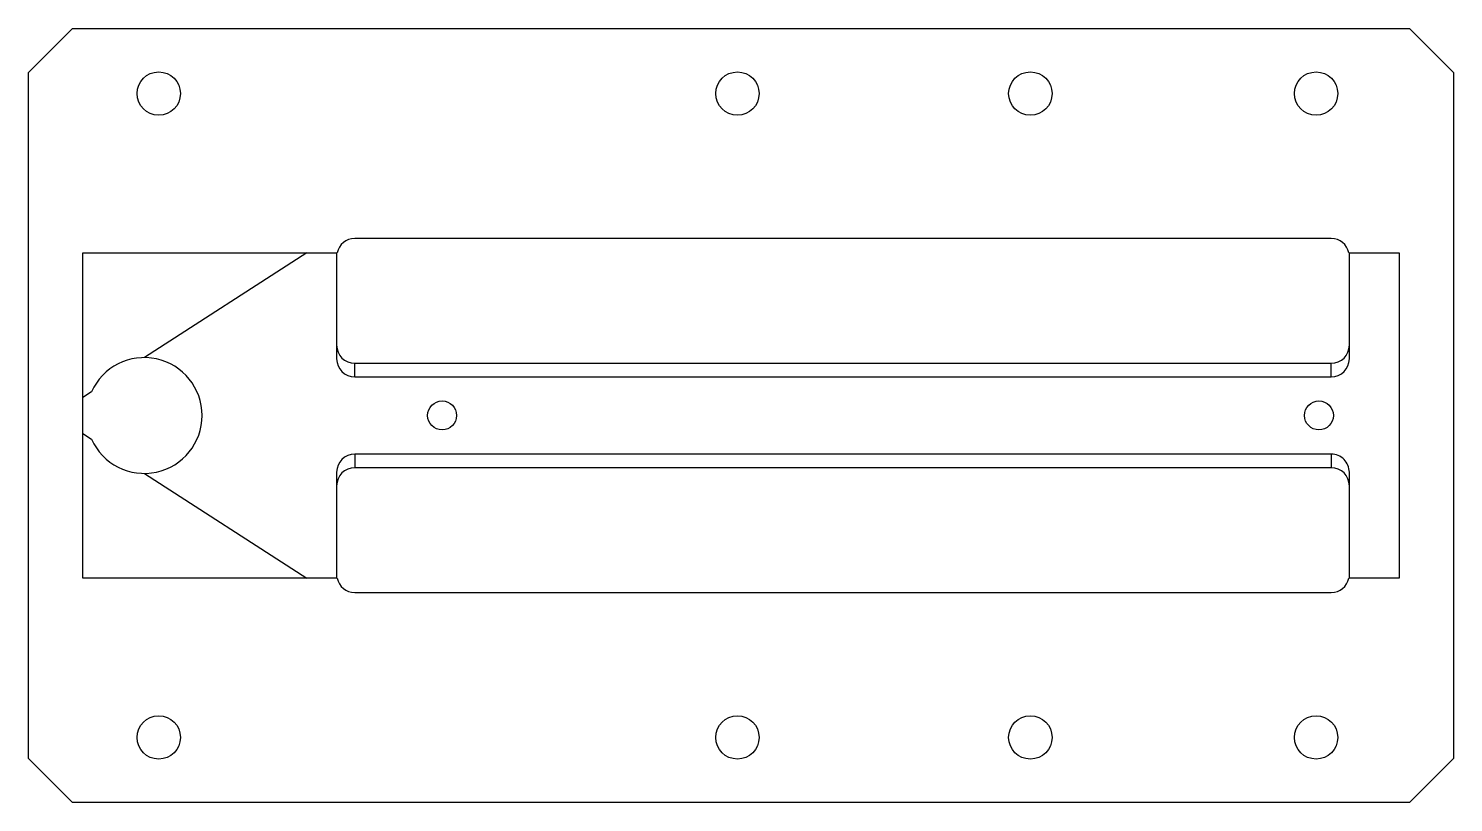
# Paper-space layout '_Bottom' of a CAD drawing. Header units: millimetres. Extents: x 0 to 19.7, y -10.7 to 0.
import ezdxf

# ---------------------------------------------------------------- set-up
doc = ezdxf.new("R2010")
doc.units = ezdxf.units.MM

psp = doc.layouts.new('_Bottom')

# ---------------------------------------------------------------- linework, layer by layer
at = {"color": 7, "linetype": 'Continuous', "lineweight": 25}
for p, q in [((0, -0.61), (0.61, 0)), ((0.61, 0), (19.09, 0)), ((19.09, 0), (19.7, -0.61)), ((0, -10.09), (0, -0.61)), ((19.7, -0.61), (19.7, -10.09)), ((18.01, -2.904), (4.51, -2.904)), ((0.75, -3.1), (4.266, -3.1)), ((0.75, -7.6), (0.75, -3.1)), ((3.85, -3.1), (1.602, -4.55)), ((4.26, -3.1), (4.26, -4.566)), ((18.254, -3.1), (18.95, -3.1)), ((18.26, -4.566), (18.26, -3.1)), ((18.95, -3.1), (18.95, -7.6)), ((4.51, -4.817), (4.51, -4.629)), ((18.01, -4.629), (4.51, -4.629)), ((18.01, -4.817), (18.01, -4.629)), ((4.51, -4.817), (18.01, -4.817)), ((0.87, -5.023), (0.75, -5.1)), ((0.75, -5.6), (0.87, -5.677)), ((4.51, -5.883), (4.51, -6.071)), ((18.01, -5.883), (4.51, -5.883)), ((18.01, -5.883), (18.01, -6.071)), ((4.51, -6.071), (18.01, -6.071)), ((1.602, -6.15), (3.85, -7.6)), ((4.26, -6.134), (4.26, -7.6)), ((18.26, -7.6), (18.26, -6.134)), ((4.266, -7.6), (0.75, -7.6)), ((18.95, -7.6), (18.254, -7.6)), ((4.51, -7.796), (18.01, -7.796)), ((0.61, -10.7), (0, -10.09)), ((19.7, -10.09), (19.09, -10.7)), ((19.09, -10.7), (0.61, -10.7))]:
    psp.add_line(p, q, dxfattribs=at)
for centre, radius in [((1.8, -0.9), 0.3), ((9.8, -0.9), 0.3), ((13.85, -0.9), 0.3), ((17.8, -0.9), 0.3), ((5.718, -5.349), 0.2), ((17.84, -5.349), 0.2), ((1.8, -9.8), 0.3), ((9.8, -9.8), 0.3), ((13.85, -9.8), 0.3), ((17.8, -9.8), 0.3)]:
    psp.add_circle(centre, radius, dxfattribs=at)
for centre, radius, start, end in [((4.51, -3.154), 0.25, 90.1099, 167.4999), ((18.01, -3.154), 0.25, 12.4705, 89.9197), ((4.509, -4.379), 0.249, 180.1325, 270.1319), ((18.011, -4.379), 0.249, 269.8681, 359.8675), ((1.6, -5.35), 0.8, 204.1643, 155.8357), ((4.511, -4.566), 0.251, 179.8681, 269.8675), ((18.009, -4.566), 0.251, 270.1379, 0.1265), ((4.511, -6.134), 0.251, 90.1379, 180.1265), ((18.009, -6.134), 0.251, 359.8627, 89.8729), ((4.509, -6.321), 0.249, 89.8681, 179.8675), ((18.011, -6.321), 0.249, 0.1325, 90.1319), ((4.51, -7.546), 0.25, 192.4705, 269.9197), ((18.01, -7.546), 0.25, 270.1099, 347.4999)]:
    psp.add_arc(centre, radius, start, end, dxfattribs=at)

doc.saveas('drawing.dxf')
